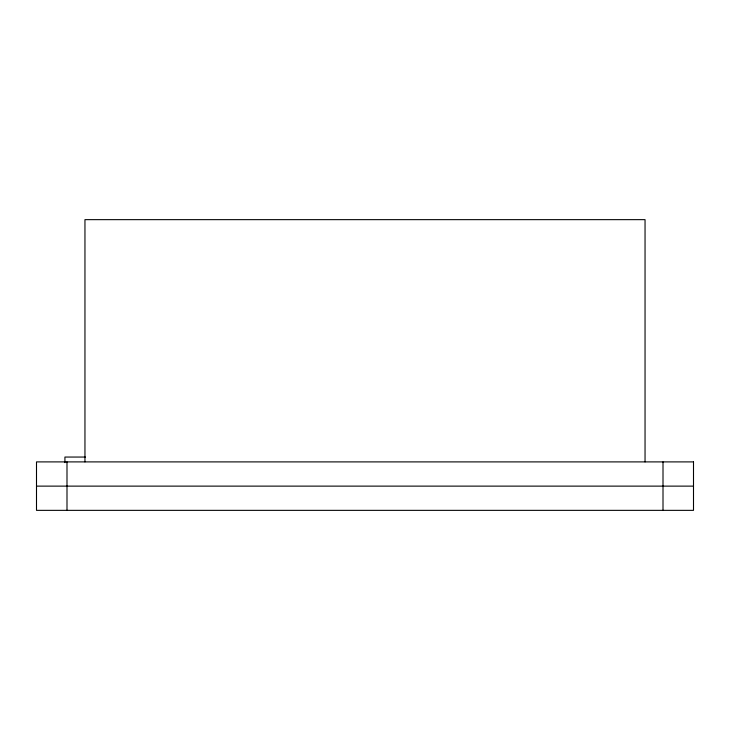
<?xml version="1.0" encoding="UTF-8"?>
<svg xmlns="http://www.w3.org/2000/svg" width="730" height="730" viewBox="0 0 730 730"><rect width="100%" height="100%" fill="white"/><g stroke="black" fill="none" stroke-linecap="round" stroke-linejoin="round"><path stroke-width="1.09" d="M85.419 457.053L64.924 457.053L64.924 462.647M36.5 486.125L693.5 486.125M663.004 461.898L663.004 510.352M645.046 461.898L645.046 219.648L84.954 219.648L84.954 461.898M66.996 461.898L66.996 510.352M693.5 461.898L36.5 461.898L36.5 510.352L693.5 510.352L693.5 461.898"/></g></svg>
